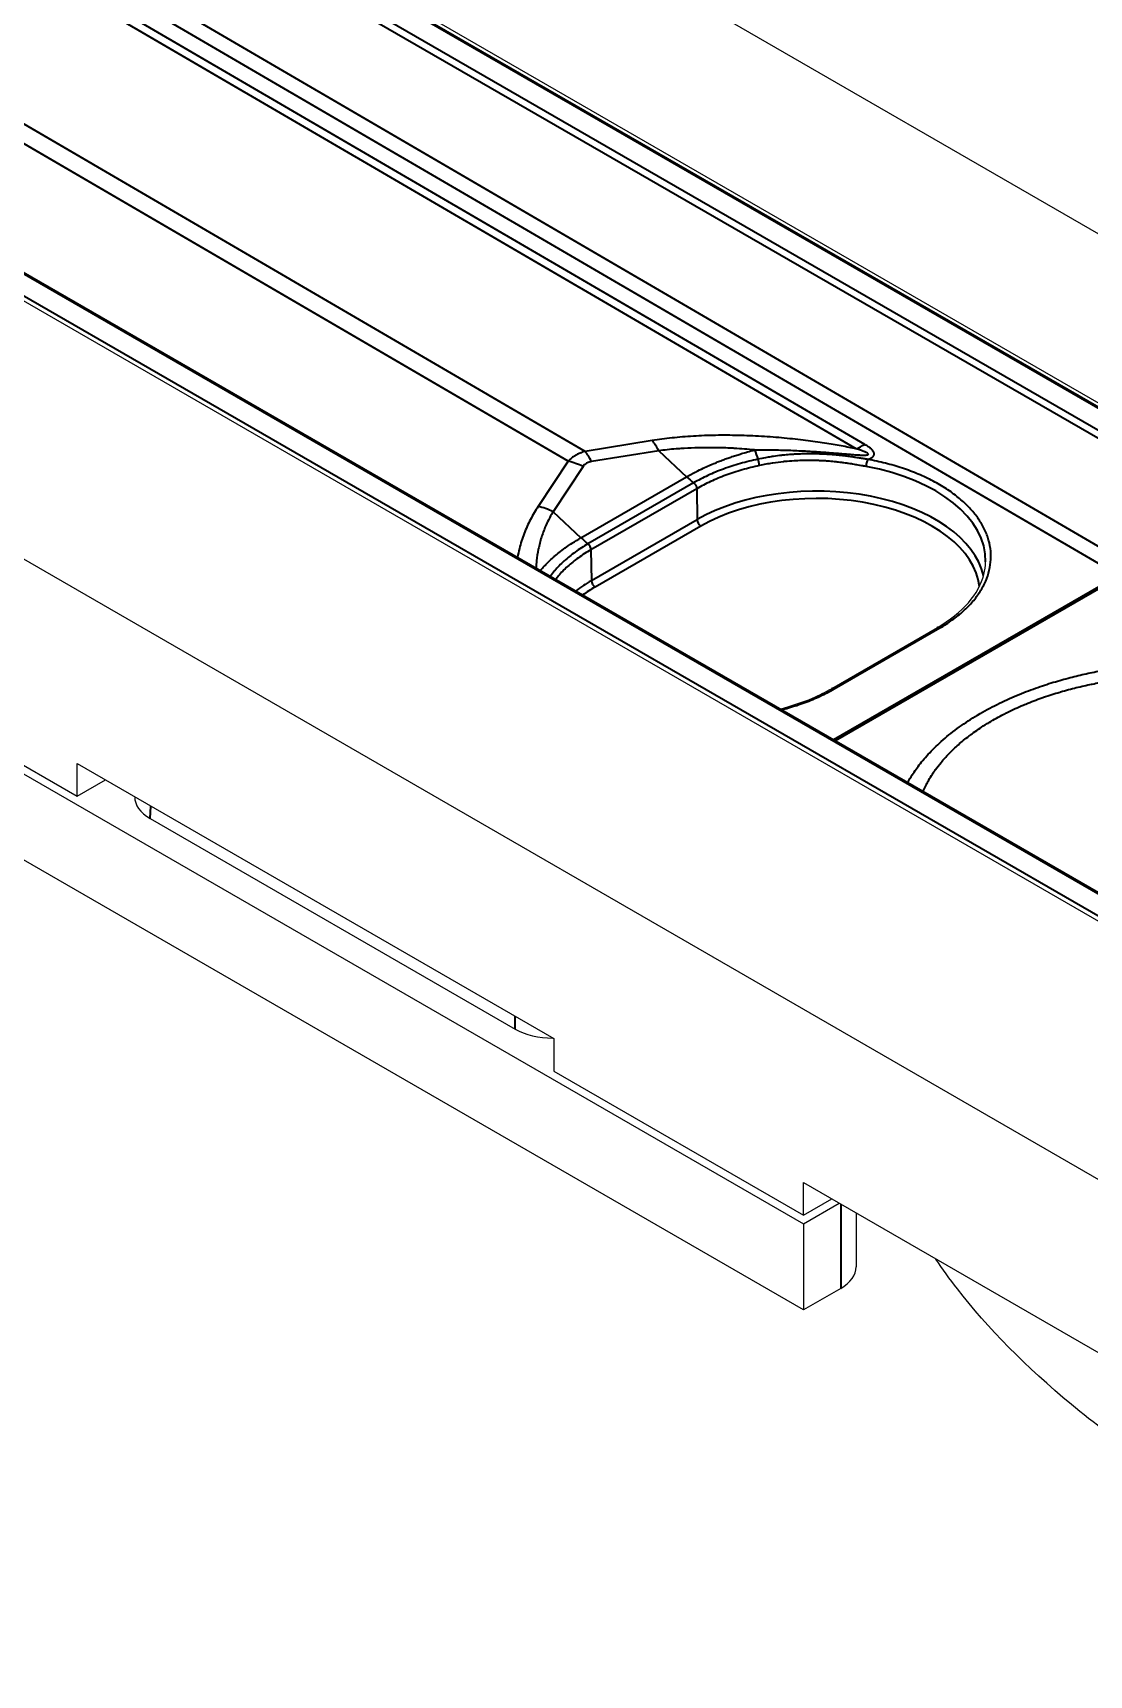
# Model space of a CAD drawing. Header units: millimetres. Extents: x 68 to 2000, y 100 to 2870.
# Drawn here: x 1339.2 to 1389.3, y 870 to 948 of the extents above; entities that cross this region are included whole.
import ezdxf

# ---------------------------------------------------------------- set-up
doc = ezdxf.new("R2010")
doc.units = ezdxf.units.MM
doc.header["$LTSCALE"] = 10
doc.layers.add('_Sichtbarkanten', color=7, linetype='Continuous', lineweight=25)
doc.layers.add('Sichtbar schmal (ISO)', color=7, linetype='Continuous', lineweight=35)

msp = doc.modelspace()

# ---------------------------------------------------------------- linework, layer by layer
at = {"layer": '_Sichtbarkanten'}
for p, q in [((1274.797, 1004.8), (1592.995, 821.089)), ((1286.112, 990.048), (1567.547, 827.561)), ((1286.57, 989.961), (1567.292, 827.886)), ((1235.906, 982.347), (1554.104, 798.635)), ((1547.565, 816.032), (1266.142, 978.511)), ((1545.972, 815.577), (1265.251, 977.652)), ((1243.154, 967.956), (1375.743, 891.406)), ((1375.743, 887.323), (1243.154, 963.874)), ((1280.807, 946.625), (1341.265, 911.72)), ((1382.087, 919.723), (1377.066, 916.825)), ((1341.265, 911.72), (1341.265, 913.271)), ((1341.265, 913.271), (1363.892, 900.207)), ((1341.265, 911.72), (1342.609, 912.495)), ((1344.732, 910.661), (1362.058, 900.658)), ((1363.892, 900.207), (1363.892, 898.656)), ((1363.892, 898.656), (1375.736, 891.818)), ((1375.736, 891.818), (1375.736, 893.369)), ((1375.736, 893.369), (1414.274, 871.12)), ((1375.736, 891.818), (1377.08, 892.593)), ((1375.743, 891.406), (1377.44, 892.386)), ((1378.243, 891.922), (1378.243, 889.365)), ((1375.743, 891.406), (1375.743, 887.323)), ((1377.51, 888.344), (1375.743, 887.323))]:
    msp.add_line(p, q, dxfattribs=at)
for centre, major_axis, ratio, start_param, end_param in [((1376.355, 922.927), (-8.033, 0.038), 0.580459, 3.131904, 3.131913), ((1346.503, 911.681), (-2.503, 0), 0.576647, 6.275518, 7.067974), ((1363.825, 901.68), (2.5, 0), 0.578054, 3.9276, 4.720056), ((1375.743, 889.365), (2.5, 0), 0.57735, 5.497787, 6.283185)]:
    msp.add_ellipse(centre, major_axis=major_axis, ratio=ratio, start_param=start_param, end_param=end_param, dxfattribs=at)
for points, knots in [([(1382.087, 919.723), (1382.689, 920.071), (1383.196, 920.479), (1383.939, 921.336), (1384.187, 921.795), (1384.355, 922.449), (1384.383, 922.647), (1384.387, 922.844)], [0, 0, 0, 0, 0.5169, 0.5169, 1.025359, 1.025359, 1.242943, 1.242943, 1.242943, 1.242943]), ([(1374.646, 915.867), (1375.184, 916.005), (1375.698, 916.177), (1376.486, 916.514), (1376.787, 916.664), (1377.066, 916.825)], [2.7346779, 2.7346779, 2.7346779, 2.7346779, 3.0876656, 3.0876656, 3.3269025, 3.3269025, 3.3269025, 3.3269025]), ([(1414.274, 870.385), (1414.176, 870.41), (1414.078, 870.435), (1413.981, 870.46), (1410.748, 871.294), (1407.542, 872.347), (1404.471, 873.585), (1401.4, 874.823), (1398.465, 876.246), (1395.765, 877.805), (1393.066, 879.363), (1390.602, 881.058), (1388.457, 882.831), (1386.313, 884.604), (1384.488, 886.455), (1383.045, 888.321), (1382.68, 888.793), (1382.339, 889.266), (1382.023, 889.739)], [0.0950371, 0.0950371, 0.0950371, 0.0950371, 0.1010675, 0.1010675, 0.1010675, 0.3005338, 0.3005338, 0.3005338, 0.5, 0.5, 0.5, 0.6994662, 0.6994662, 0.6994662, 0.8989325, 0.8989325, 0.8989325, 0.9493881, 0.9493881, 0.9493881, 0.9493881])]:
    msp.add_open_spline(points, degree=3, knots=knots, dxfattribs=at)
at = {"layer": 'Sichtbar schmal (ISO)'}
for p, q in [((1567.422, 827.549), (1285.987, 990.036)), ((1566.349, 826.736), (1284.926, 989.216)), ((1285.103, 989.518), (1566.526, 827.039)), ((1391.049, 922.826), (1284.926, 984.749)), ((1390.693, 922.222), (1284.571, 984.145)), ((1547.44, 816.02), (1266.017, 978.499)), ((1265.121, 977.989), (1546.556, 815.502)), ((1378.248, 928.219), (1302.006, 972.698)), ((1378.651, 928.425), (1302.409, 972.904)), ((1364.569, 927.632), (1299.231, 965.75)), ((1365.376, 928.098), (1300.038, 966.216)), ((1368.563, 928.609), (1365.376, 928.098)), ((1364.569, 927.632), (1363.146, 925.481)), ((1365.279, 927.38), (1363.855, 925.229)), ((1368.869, 928.124), (1365.682, 927.613)), ((1368.869, 928.124), (1370.195, 926.889)), ((1365.182, 923.995), (1370.195, 926.889)), ((1370.528, 926.6), (1365.514, 923.705)), ((1370.673, 926.323), (1365.653, 923.425)), ((1370.673, 926.323), (1370.695, 924.853)), ((1363.855, 925.229), (1365.182, 923.995)), ((1370.695, 924.853), (1365.675, 921.955)), ((1370.872, 924.551), (1365.852, 921.652)), ((1365.653, 923.425), (1365.675, 921.955)), ((1377.166, 914.412), (1390.693, 922.222)), ((1377.259, 914.358), (1390.786, 922.168)), ((1377.192, 916.812), (1382.212, 919.71)), ((1344.732, 910.661), (1344.768, 911.249)), ((1362.058, 900.658), (1362.058, 901.266)), ((1377.51, 892.345), (1377.51, 888.344))]:
    msp.add_line(p, q, dxfattribs=at)
for centre, major_axis, ratio, start_param, end_param in [((1368.352, 926.47), (0.396, -2.468), 0.393811, 2.240031, 2.552528), ((1373.901, 931.123), (0.844, -4.928), 0.236301, 5.314743, 5.431955), ((1378.67, 932.497), (2.52, 4.319), 0.574319, 3.815229, 3.929596), ((1364.762, 925.726), (2.085, -1.38), 0.678392, 1.764791, 2.077288), ((1365.165, 925.959), (0.396, -2.468), 0.393812, 2.240031, 2.552527), ((1373.566, 927.555), (0.052, -0.244), 0.269867, 0.94212, 2.279891), ((1378.79, 927.511), (-0.045, -0.246), 0.237426, 3.781911, 5.332801), ((1371.229, 930.197), (2.5, -4.33), 0.57735, 5.201094, 5.298232), ((1376.355, 922.927), (-8.033, 0.038), 0.580459, 3.131913, 4.416645), ((1376.355, 921.586), (8.004, 0), 0.57735, 0.132278, 2.356194), ((1376.355, 921.385), (7.754, 0), 0.57735, 0.067115, 2.356194), ((1363.338, 923.575), (2.085, -1.38), 0.678392, 1.764791, 2.077288), ((1370.872, 924.755), (-0.125, 0.217), 0.57735, 0.802851, 2.356194), ((1366.215, 927.302), (2.5, -4.33), 0.57735, 5.201094, 5.298232), ((1365.478, 923.524), (0.121, -0.219), 0.577882, 0.813784, 2.167422), ((1371.335, 918.687), (-8.004, 0), 0.57735, 5.497787, 5.637259), ((1365.852, 921.856), (-0.125, 0.217), 0.57735, 0.802851, 2.356194), ((1371.335, 918.487), (-7.754, 0), 0.57735, 5.497787, 5.609846), ((1382.212, 919.507), (-0.125, 0.217), 0.57735, 5.492551, 6.283185), ((1377.191, 916.608), (-0.125, 0.217), 0.57735, 5.492551, 6.283185)]:
    msp.add_ellipse(centre, major_axis=major_axis, ratio=ratio, start_param=start_param, end_param=end_param, dxfattribs=at)
for points, knots in [([(1378.248, 928.219), (1378.026, 928.263), (1377.789, 928.309), (1377.538, 928.354), (1377.288, 928.398), (1377.023, 928.443), (1376.741, 928.486), (1376.459, 928.53), (1376.159, 928.572), (1375.84, 928.613), (1375.521, 928.653), (1375.183, 928.691), (1374.832, 928.724), (1374.48, 928.757), (1374.115, 928.786), (1373.747, 928.808), (1373.38, 928.83), (1373.01, 928.845), (1372.646, 928.853), (1372.283, 928.862), (1371.925, 928.863), (1371.57, 928.857), (1371.215, 928.851), (1370.862, 928.838), (1370.516, 928.817), (1370.17, 928.797), (1369.83, 928.769), (1369.504, 928.734), (1369.178, 928.699), (1368.865, 928.658), (1368.563, 928.609)], [0, 0, 0, 0, 0.1, 0.1, 0.1, 0.2, 0.2, 0.2, 0.3, 0.3, 0.3, 0.4, 0.4, 0.4, 0.5, 0.5, 0.5, 0.6, 0.6, 0.6, 0.7, 0.7, 0.7, 0.8, 0.8, 0.8, 0.9, 0.9, 0.9, 1, 1, 1, 1]), ([(1373.42, 928.166), (1373.098, 928.197), (1372.777, 928.221), (1372.458, 928.239), (1372.388, 928.243), (1372.318, 928.246), (1372.248, 928.249), (1372.001, 928.261), (1371.755, 928.268), (1371.511, 928.271), (1371.361, 928.273), (1371.211, 928.273), (1371.062, 928.271), (1370.901, 928.27), (1370.742, 928.267), (1370.585, 928.262), (1370.359, 928.254), (1370.137, 928.243), (1369.921, 928.228), (1369.845, 928.223), (1369.77, 928.218), (1369.696, 928.212), (1369.409, 928.189), (1369.134, 928.159), (1368.869, 928.124)], [0.0000001, 0.0000001, 0.0000001, 0.0000001, 0.2, 0.2, 0.2, 0.2441304, 0.2441304, 0.2441304, 0.4, 0.4, 0.4, 0.4962834, 0.4962834, 0.4962834, 0.6, 0.6, 0.6, 0.7482983, 0.7482983, 0.7482983, 0.8, 0.8, 0.8, 1, 1, 1, 1]), ([(1370.195, 926.889), (1370.334, 926.969), (1370.47, 927.043), (1370.601, 927.111), (1370.613, 927.117), (1370.625, 927.123), (1370.637, 927.129), (1370.756, 927.19), (1370.87, 927.246), (1370.98, 927.298), (1371.001, 927.307), (1371.021, 927.317), (1371.042, 927.326), (1371.142, 927.373), (1371.24, 927.416), (1371.334, 927.457), (1371.361, 927.468), (1371.388, 927.48), (1371.415, 927.491), (1371.501, 927.527), (1371.586, 927.562), (1371.668, 927.594), (1371.699, 927.607), (1371.73, 927.619), (1371.761, 927.631), (1371.838, 927.661), (1371.914, 927.689), (1371.99, 927.717), (1372.023, 927.729), (1372.057, 927.742), (1372.09, 927.754), (1372.163, 927.779), (1372.235, 927.805), (1372.307, 927.829), (1372.342, 927.841), (1372.378, 927.853), (1372.413, 927.865), (1372.487, 927.89), (1372.561, 927.914), (1372.637, 927.938), (1372.671, 927.949), (1372.706, 927.96), (1372.741, 927.971), (1372.827, 927.997), (1372.914, 928.023), (1373.001, 928.049), (1373.027, 928.056), (1373.052, 928.064), (1373.078, 928.071), (1373.191, 928.104), (1373.305, 928.135), (1373.42, 928.166)], [0, 0, 0, 0, 0.1017218, 0.1017218, 0.1017218, 0.1111111, 0.1111111, 0.1111111, 0.2046711, 0.2046711, 0.2046711, 0.2222222, 0.2222222, 0.2222222, 0.308684, 0.308684, 0.308684, 0.3333333, 0.3333333, 0.3333333, 0.4139675, 0.4139675, 0.4139675, 0.4444444, 0.4444444, 0.4444444, 0.521176, 0.521176, 0.521176, 0.5555556, 0.5555556, 0.5555556, 0.6300864, 0.6300864, 0.6300864, 0.6666667, 0.6666667, 0.6666667, 0.7425849, 0.7425849, 0.7425849, 0.7777778, 0.7777778, 0.7777778, 0.8638146, 0.8638146, 0.8638146, 0.8888889, 0.8888889, 0.8888889, 0.9999999, 0.9999999, 0.9999999, 0.9999999]), ([(1373.42, 928.166), (1373.431, 928.166), (1373.442, 928.167), (1373.452, 928.167), (1373.585, 928.169), (1373.716, 928.17), (1373.845, 928.17), (1373.984, 928.17), (1374.119, 928.169), (1374.253, 928.168), (1374.387, 928.166), (1374.52, 928.164), (1374.651, 928.161), (1374.66, 928.161), (1374.668, 928.161), (1374.676, 928.16), (1374.799, 928.157), (1374.922, 928.154), (1375.044, 928.15), (1375.174, 928.145), (1375.303, 928.14), (1375.428, 928.134), (1375.554, 928.129), (1375.676, 928.123), (1375.792, 928.116), (1375.801, 928.116), (1375.809, 928.116), (1375.818, 928.115), (1375.924, 928.109), (1376.025, 928.103), (1376.12, 928.097), (1376.222, 928.091), (1376.318, 928.085), (1376.409, 928.079), (1376.5, 928.072), (1376.585, 928.066), (1376.666, 928.06), (1376.723, 928.056), (1376.777, 928.052), (1376.83, 928.048), (1376.853, 928.046), (1376.875, 928.045), (1376.897, 928.043), (1376.971, 928.037), (1377.04, 928.032), (1377.106, 928.026), (1377.172, 928.021), (1377.235, 928.016), (1377.295, 928.011), (1377.355, 928.006), (1377.412, 928.001), (1377.467, 927.997), (1377.521, 927.992), (1377.573, 927.988), (1377.623, 927.984), (1377.658, 927.981), (1377.692, 927.978), (1377.725, 927.975), (1377.739, 927.974), (1377.752, 927.973), (1377.766, 927.972), (1377.811, 927.968), (1377.854, 927.964), (1377.896, 927.961), (1377.937, 927.958), (1377.976, 927.955), (1378.014, 927.952), (1378.052, 927.949), (1378.088, 927.946), (1378.123, 927.943), (1378.157, 927.941), (1378.19, 927.938), (1378.222, 927.936), (1378.254, 927.934), (1378.285, 927.932), (1378.314, 927.93), (1378.343, 927.929), (1378.371, 927.927), (1378.398, 927.926), (1378.425, 927.924), (1378.451, 927.923), (1378.476, 927.922), (1378.495, 927.921), (1378.514, 927.921), (1378.532, 927.92), (1378.537, 927.92), (1378.541, 927.92), (1378.546, 927.92), (1378.568, 927.919), (1378.589, 927.919), (1378.609, 927.919), (1378.628, 927.919), (1378.647, 927.92), (1378.664, 927.92), (1378.681, 927.921), (1378.697, 927.921), (1378.711, 927.923), (1378.725, 927.924), (1378.738, 927.925), (1378.75, 927.927), (1378.762, 927.928), (1378.772, 927.93), (1378.78, 927.933), (1378.789, 927.935), (1378.796, 927.937), (1378.801, 927.94), (1378.807, 927.943), (1378.811, 927.945), (1378.815, 927.949), (1378.818, 927.952), (1378.82, 927.955), (1378.82, 927.959), (1378.821, 927.962), (1378.821, 927.966), (1378.819, 927.971), (1378.817, 927.975), (1378.813, 927.98), (1378.808, 927.986), (1378.803, 927.991), (1378.796, 927.997), (1378.787, 928.003), (1378.779, 928.009), (1378.768, 928.016), (1378.756, 928.023), (1378.744, 928.03), (1378.73, 928.038), (1378.714, 928.045), (1378.699, 928.053), (1378.681, 928.061), (1378.662, 928.069), (1378.647, 928.076), (1378.631, 928.083), (1378.614, 928.09), (1378.609, 928.092), (1378.605, 928.094), (1378.6, 928.095), (1378.578, 928.104), (1378.554, 928.114), (1378.528, 928.123), (1378.502, 928.133), (1378.475, 928.143), (1378.446, 928.153), (1378.417, 928.163), (1378.386, 928.174), (1378.353, 928.185), (1378.32, 928.196), (1378.285, 928.207), (1378.248, 928.219)], [0, 0, 0, 0, 0.001783, 0.001783, 0.001783, 0.02381, 0.02381, 0.02381, 0.047619, 0.047619, 0.047619, 0.071429, 0.071429, 0.071429, 0.07295, 0.07295, 0.07295, 0.095238, 0.095238, 0.095238, 0.119048, 0.119048, 0.119048, 0.142857, 0.142857, 0.142857, 0.144657, 0.144657, 0.144657, 0.166667, 0.166667, 0.166667, 0.190476, 0.190476, 0.190476, 0.214286, 0.214286, 0.214286, 0.230857, 0.230857, 0.230857, 0.238095, 0.238095, 0.238095, 0.261905, 0.261905, 0.261905, 0.285714, 0.285714, 0.285714, 0.309524, 0.309524, 0.309524, 0.333333, 0.333333, 0.333333, 0.350198, 0.350198, 0.350198, 0.357143, 0.357143, 0.357143, 0.380952, 0.380952, 0.380952, 0.404762, 0.404762, 0.404762, 0.428571, 0.428571, 0.428571, 0.452381, 0.452381, 0.452381, 0.47619, 0.47619, 0.47619, 0.5, 0.5, 0.5, 0.52381, 0.52381, 0.52381, 0.54273, 0.54273, 0.54273, 0.547619, 0.547619, 0.547619, 0.571429, 0.571429, 0.571429, 0.595238, 0.595238, 0.595238, 0.619048, 0.619048, 0.619048, 0.642857, 0.642857, 0.642857, 0.666667, 0.666667, 0.666667, 0.690476, 0.690476, 0.690476, 0.714286, 0.714286, 0.714286, 0.738095, 0.738095, 0.738095, 0.761905, 0.761905, 0.761905, 0.785714, 0.785714, 0.785714, 0.809524, 0.809524, 0.809524, 0.833333, 0.833333, 0.833333, 0.857143, 0.857143, 0.857143, 0.880952, 0.880952, 0.880952, 0.899753, 0.899753, 0.899753, 0.904762, 0.904762, 0.904762, 0.928571, 0.928571, 0.928571, 0.952381, 0.952381, 0.952381, 0.97619, 0.97619, 0.97619, 1, 1, 1, 1]), ([(1378.791, 927.714), (1378.813, 927.722), (1378.855, 927.737), (1378.912, 927.762), (1378.961, 927.788), (1379.003, 927.815), (1379.037, 927.843), (1379.062, 927.871), (1379.081, 927.899), (1379.094, 927.929), (1379.1, 927.962), (1379.098, 928), (1379.087, 928.04), (1379.066, 928.082), (1379.036, 928.126), (1378.996, 928.172), (1378.947, 928.219), (1378.889, 928.268), (1378.821, 928.318), (1378.743, 928.37), (1378.683, 928.407), (1378.651, 928.425)], [0, 0, 0, 0, 0.0526316, 0.1052632, 0.1578947, 0.2105263, 0.2631579, 0.3157895, 0.3684211, 0.4210526, 0.4736842, 0.5263158, 0.5789474, 0.6315789, 0.6842105, 0.7368421, 0.7894737, 0.8421053, 0.8947368, 0.9473684, 0.9999999, 0.9999999, 0.9999999, 0.9999999]), ([(1365.376, 928.098), (1365.311, 928.08), (1365.248, 928.059), (1365.188, 928.035), (1365.128, 928.012), (1365.07, 927.986), (1365.015, 927.958), (1364.96, 927.93), (1364.908, 927.899), (1364.856, 927.866), (1364.805, 927.833), (1364.756, 927.797), (1364.708, 927.758), (1364.66, 927.719), (1364.614, 927.677), (1364.569, 927.632)], [0.000001, 0.000001, 0.000001, 0.000001, 0.2, 0.2, 0.2, 0.4, 0.4, 0.4, 0.6, 0.6, 0.6, 0.8, 0.8, 0.8, 1, 1, 1, 1]), ([(1365.682, 927.613), (1365.644, 927.607), (1365.573, 927.59), (1365.481, 927.555), (1365.402, 927.509), (1365.334, 927.452), (1365.296, 927.405), (1365.279, 927.38)], [0.0000019, 0.0000019, 0.0000019, 0.0000019, 0.2, 0.4, 0.6, 0.8, 1, 1, 1, 1]), ([(1373.582, 927.725), (1373.298, 927.665), (1373.019, 927.596), (1372.748, 927.518), (1372.474, 927.44), (1372.208, 927.354), (1371.95, 927.259), (1371.693, 927.164), (1371.444, 927.061), (1371.206, 926.951), (1370.968, 926.841), (1370.742, 926.724), (1370.528, 926.6)], [0, 0, 0, 0, 0.248741, 0.248741, 0.248741, 0.499365, 0.499365, 0.499365, 0.749894, 0.749894, 0.749894, 1, 1, 1, 1]), ([(1373.65, 927.423), (1373.373, 927.363), (1373.101, 927.295), (1372.836, 927.22), (1372.569, 927.143), (1372.309, 927.058), (1372.058, 926.965), (1371.807, 926.873), (1371.565, 926.773), (1371.334, 926.665), (1371.102, 926.558), (1370.882, 926.444), (1370.673, 926.323)], [0, 0, 0, 0, 0.24907, 0.24907, 0.24907, 0.5, 0.5, 0.5, 0.75, 0.75, 0.75, 1, 1, 1, 1]), ([(1378.791, 927.714), (1378.763, 927.719), (1378.733, 927.724), (1378.703, 927.729), (1378.687, 927.732), (1378.671, 927.734), (1378.655, 927.737), (1378.637, 927.74), (1378.618, 927.743), (1378.599, 927.746), (1378.568, 927.751), (1378.536, 927.757), (1378.503, 927.762), (1378.501, 927.762), (1378.499, 927.763), (1378.496, 927.763), (1378.463, 927.768), (1378.428, 927.774), (1378.393, 927.78), (1378.373, 927.783), (1378.353, 927.786), (1378.332, 927.789), (1378.317, 927.792), (1378.302, 927.794), (1378.286, 927.796), (1378.25, 927.802), (1378.213, 927.807), (1378.174, 927.813), (1378.164, 927.815), (1378.153, 927.816), (1378.142, 927.818), (1378.114, 927.822), (1378.085, 927.826), (1378.056, 927.83), (1378.016, 927.836), (1377.975, 927.842), (1377.933, 927.848), (1377.887, 927.854), (1377.841, 927.86), (1377.793, 927.866), (1377.763, 927.87), (1377.732, 927.873), (1377.702, 927.877), (1377.683, 927.879), (1377.664, 927.882), (1377.645, 927.884), (1377.593, 927.89), (1377.539, 927.896), (1377.484, 927.902), (1377.472, 927.903), (1377.46, 927.905), (1377.447, 927.906), (1377.402, 927.911), (1377.356, 927.915), (1377.308, 927.92), (1377.262, 927.924), (1377.216, 927.928), (1377.168, 927.932), (1377.151, 927.934), (1377.134, 927.935), (1377.116, 927.936), (1377.048, 927.942), (1376.978, 927.947), (1376.905, 927.952), (1376.89, 927.953), (1376.875, 927.954), (1376.859, 927.955), (1376.799, 927.959), (1376.737, 927.962), (1376.672, 927.965), (1376.623, 927.967), (1376.572, 927.97), (1376.52, 927.971), (1376.485, 927.973), (1376.45, 927.974), (1376.415, 927.975), (1376.328, 927.977), (1376.238, 927.979), (1376.144, 927.98), (1376.138, 927.98), (1376.132, 927.98), (1376.126, 927.98), (1376.022, 927.98), (1375.913, 927.98), (1375.801, 927.977), (1375.777, 927.977), (1375.753, 927.976), (1375.729, 927.976), (1375.637, 927.973), (1375.542, 927.97), (1375.444, 927.965), (1375.387, 927.962), (1375.329, 927.959), (1375.271, 927.955), (1375.205, 927.951), (1375.139, 927.946), (1375.071, 927.941), (1374.971, 927.933), (1374.869, 927.923), (1374.763, 927.912), (1374.74, 927.91), (1374.718, 927.907), (1374.695, 927.905), (1374.574, 927.891), (1374.448, 927.875), (1374.318, 927.856), (1374.28, 927.851), (1374.241, 927.845), (1374.202, 927.839), (1374.115, 927.825), (1374.027, 927.811), (1373.937, 927.794), (1373.821, 927.774), (1373.703, 927.751), (1373.582, 927.725)], [0, 0, 0, 0, 0.0416341, 0.0416341, 0.0416341, 0.0625, 0.0625, 0.0625, 0.0866207, 0.0866207, 0.0866207, 0.125, 0.125, 0.125, 0.1276593, 0.1276593, 0.1276593, 0.1662083, 0.1662083, 0.1662083, 0.1875, 0.1875, 0.1875, 0.2033565, 0.2033565, 0.2033565, 0.2399222, 0.2399222, 0.2399222, 0.25, 0.25, 0.25, 0.2764862, 0.2764862, 0.2764862, 0.3125, 0.3125, 0.3125, 0.3510776, 0.3510776, 0.3510776, 0.375, 0.375, 0.375, 0.3895387, 0.3895387, 0.3895387, 0.4289244, 0.4289244, 0.4289244, 0.4375, 0.4375, 0.4375, 0.4693245, 0.4693245, 0.4693245, 0.5, 0.5, 0.5, 0.5108569, 0.5108569, 0.5108569, 0.553618, 0.553618, 0.553618, 0.5625, 0.5625, 0.5625, 0.597656, 0.597656, 0.597656, 0.625, 0.625, 0.625, 0.6431249, 0.6431249, 0.6431249, 0.6875, 0.6875, 0.6875, 0.6904332, 0.6904332, 0.6904332, 0.7396953, 0.7396953, 0.7396953, 0.75, 0.75, 0.75, 0.7896329, 0.7896329, 0.7896329, 0.8125, 0.8125, 0.8125, 0.837854, 0.837854, 0.837854, 0.875, 0.875, 0.875, 0.8829222, 0.8829222, 0.8829222, 0.9250289, 0.9250289, 0.9250289, 0.9375, 0.9375, 0.9375, 0.9648926, 0.9648926, 0.9648926, 0.9999999, 0.9999999, 0.9999999, 0.9999999]), ([(1378.717, 927.377), (1378.675, 927.384), (1378.63, 927.392), (1378.583, 927.401), (1378.58, 927.401), (1378.578, 927.402), (1378.575, 927.402), (1378.53, 927.411), (1378.483, 927.419), (1378.434, 927.428), (1378.427, 927.429), (1378.42, 927.43), (1378.413, 927.432), (1378.367, 927.44), (1378.318, 927.448), (1378.267, 927.457), (1378.256, 927.459), (1378.244, 927.461), (1378.232, 927.463), (1378.184, 927.471), (1378.134, 927.48), (1378.083, 927.488), (1378.065, 927.491), (1378.048, 927.494), (1378.03, 927.497), (1377.982, 927.504), (1377.931, 927.512), (1377.879, 927.52), (1377.855, 927.524), (1377.831, 927.527), (1377.807, 927.531), (1377.758, 927.538), (1377.707, 927.545), (1377.654, 927.552), (1377.623, 927.556), (1377.592, 927.56), (1377.56, 927.564), (1377.51, 927.571), (1377.46, 927.577), (1377.407, 927.583), (1377.368, 927.587), (1377.327, 927.592), (1377.286, 927.596), (1377.237, 927.602), (1377.187, 927.607), (1377.136, 927.611), (1377.086, 927.616), (1377.034, 927.621), (1376.982, 927.625), (1376.934, 927.629), (1376.886, 927.633), (1376.837, 927.636), (1376.774, 927.641), (1376.71, 927.645), (1376.644, 927.648), (1376.599, 927.651), (1376.553, 927.653), (1376.506, 927.655), (1376.429, 927.659), (1376.35, 927.661), (1376.268, 927.663), (1376.227, 927.664), (1376.184, 927.665), (1376.142, 927.666), (1376.047, 927.667), (1375.95, 927.667), (1375.849, 927.666), (1375.812, 927.665), (1375.776, 927.665), (1375.738, 927.664), (1375.624, 927.661), (1375.505, 927.657), (1375.38, 927.651), (1375.351, 927.649), (1375.322, 927.648), (1375.292, 927.646), (1375.154, 927.637), (1375.01, 927.626), (1374.859, 927.611), (1374.839, 927.609), (1374.819, 927.607), (1374.798, 927.605), (1374.634, 927.588), (1374.462, 927.566), (1374.282, 927.538), (1374.272, 927.537), (1374.262, 927.536), (1374.253, 927.534), (1374.061, 927.504), (1373.859, 927.468), (1373.65, 927.423)], [0, 0, 0, 0, 0.0625, 0.0625, 0.0625, 0.066189, 0.066189, 0.066189, 0.125, 0.125, 0.125, 0.133162, 0.133162, 0.133162, 0.1875, 0.1875, 0.1875, 0.199949, 0.199949, 0.199949, 0.25, 0.25, 0.25, 0.266575, 0.266575, 0.266575, 0.3125, 0.3125, 0.3125, 0.333123, 0.333123, 0.333123, 0.375, 0.375, 0.375, 0.39966, 0.39966, 0.39966, 0.4375, 0.4375, 0.4375, 0.466253, 0.466253, 0.466253, 0.5, 0.5, 0.5, 0.532921, 0.532921, 0.532921, 0.5625, 0.5625, 0.5625, 0.599677, 0.599677, 0.599677, 0.625, 0.625, 0.625, 0.666537, 0.666537, 0.666537, 0.6875, 0.6875, 0.6875, 0.733514, 0.733514, 0.733514, 0.75, 0.75, 0.75, 0.800635, 0.800635, 0.800635, 0.8125, 0.8125, 0.8125, 0.867708, 0.867708, 0.867708, 0.875, 0.875, 0.875, 0.934336, 0.934336, 0.934336, 0.9375, 0.9375, 0.9375, 1, 1, 1, 1]), ([(1382.212, 919.71), (1382.421, 919.831), (1382.815, 920.084), (1383.341, 920.505), (1383.786, 920.959), (1384.143, 921.439), (1384.408, 921.936), (1384.578, 922.447), (1384.651, 922.967), (1384.628, 923.489), (1384.507, 924.006), (1384.291, 924.513), (1383.982, 925.004), (1383.583, 925.473), (1383.1, 925.914), (1382.537, 926.322), (1381.902, 926.693), (1381.202, 927.023), (1380.445, 927.306), (1379.639, 927.541), (1379.078, 927.662), (1378.791, 927.714)], [0, 0, 0, 0, 0.0526316, 0.1052632, 0.1578947, 0.2105263, 0.2631579, 0.3157895, 0.3684211, 0.4210526, 0.4736842, 0.5263158, 0.5789474, 0.6315789, 0.6842105, 0.7368421, 0.7894737, 0.8421053, 0.8947368, 0.9473684, 1, 1, 1, 1]), ([(1370.528, 926.6), (1370.544, 926.587), (1370.559, 926.572), (1370.574, 926.556), (1370.588, 926.54), (1370.602, 926.522), (1370.614, 926.502), (1370.626, 926.483), (1370.636, 926.463), (1370.645, 926.443), (1370.654, 926.422), (1370.661, 926.402), (1370.665, 926.382), (1370.67, 926.362), (1370.673, 926.342), (1370.673, 926.323)], [0, 0, 0, 0, 0.2, 0.2, 0.2, 0.4, 0.4, 0.4, 0.6, 0.6, 0.6, 0.8, 0.8, 0.8, 1, 1, 1, 1]), ([(1363.146, 925.481), (1363.016, 925.285), (1362.774, 924.875), (1362.472, 924.205), (1362.276, 923.586), (1362.193, 923.207), (1362.167, 923.071)], [0, 0, 0, 0, 0.0909091, 0.1818182, 0.2727273, 0.3245409, 0.3245409, 0.3245409, 0.3245409]), ([(1363.855, 925.229), (1363.75, 925.056), (1363.654, 924.875), (1363.566, 924.686), (1363.565, 924.684), (1363.564, 924.682), (1363.563, 924.681), (1363.479, 924.5), (1363.404, 924.311), (1363.338, 924.116), (1363.334, 924.105), (1363.331, 924.095), (1363.327, 924.084), (1363.267, 923.901), (1363.214, 923.712), (1363.173, 923.52), (1363.167, 923.496), (1363.162, 923.471), (1363.157, 923.446), (1363.12, 923.265), (1363.092, 923.082), (1363.073, 922.902), (1363.069, 922.867), (1363.066, 922.833), (1363.063, 922.798), (1363.056, 922.719), (1363.051, 922.641), (1363.048, 922.563)], [0, 0, 0, 0, 0.1980709, 0.1980709, 0.1980709, 0.2, 0.2, 0.2, 0.3895764, 0.3895764, 0.3895764, 0.4, 0.4, 0.4, 0.5772162, 0.5772162, 0.5772162, 0.6, 0.6, 0.6, 0.7675736, 0.7675736, 0.7675736, 0.8, 0.8, 0.8, 0.8743622, 0.8743622, 0.8743622, 0.8743622]), ([(1363.258, 922.442), (1363.288, 922.477), (1363.319, 922.512), (1363.351, 922.547), (1363.352, 922.548), (1363.352, 922.549), (1363.353, 922.55), (1363.407, 922.61), (1363.462, 922.668), (1363.518, 922.727), (1363.521, 922.729), (1363.523, 922.731), (1363.525, 922.734), (1363.582, 922.792), (1363.64, 922.849), (1363.701, 922.907), (1363.704, 922.91), (1363.707, 922.912), (1363.709, 922.915), (1363.772, 922.974), (1363.838, 923.034), (1363.909, 923.095), (1363.91, 923.097), (1363.912, 923.099), (1363.914, 923.1), (1363.987, 923.164), (1364.065, 923.229), (1364.15, 923.297), (1364.235, 923.364), (1364.328, 923.435), (1364.43, 923.509), (1364.433, 923.511), (1364.436, 923.513), (1364.439, 923.515), (1364.538, 923.587), (1364.646, 923.662), (1364.767, 923.741), (1364.771, 923.743), (1364.775, 923.746), (1364.779, 923.748), (1364.901, 923.827), (1365.035, 923.91), (1365.182, 923.995)], [0.1571648, 0.1571648, 0.1571648, 0.1571648, 0.2202695, 0.2202695, 0.2202695, 0.2222222, 0.2222222, 0.2222222, 0.3290383, 0.3290383, 0.3290383, 0.3333333, 0.3333333, 0.3333333, 0.4398323, 0.4398323, 0.4398323, 0.4444444, 0.4444444, 0.4444444, 0.5526627, 0.5526627, 0.5526627, 0.5555556, 0.5555556, 0.5555556, 0.6666667, 0.6666667, 0.6666667, 0.7777778, 0.7777778, 0.7777778, 0.7810456, 0.7810456, 0.7810456, 0.8888889, 0.8888889, 0.8888889, 0.8924579, 0.8924579, 0.8924579, 1, 1, 1, 1]), ([(1365.514, 923.705), (1365.3, 923.582), (1365.098, 923.451), (1364.908, 923.315), (1364.718, 923.178), (1364.541, 923.035), (1364.378, 922.888), (1364.377, 922.887), (1364.376, 922.886), (1364.375, 922.885), (1364.214, 922.738), (1364.067, 922.587), (1363.935, 922.431), (1363.934, 922.43), (1363.933, 922.429), (1363.932, 922.428), (1363.86, 922.343), (1363.792, 922.257), (1363.73, 922.169)], [0, 0, 0, 0, 0.25, 0.25, 0.25, 0.5, 0.5, 0.5, 0.5014366, 0.5014366, 0.5014366, 0.75, 0.75, 0.75, 0.7518169, 0.7518169, 0.7518169, 0.8880252, 0.8880252, 0.8880252, 0.8880252]), ([(1365.653, 923.425), (1365.444, 923.304), (1365.247, 923.177), (1365.061, 923.044), (1364.876, 922.911), (1364.704, 922.772), (1364.545, 922.628), (1364.386, 922.484), (1364.242, 922.336), (1364.112, 922.184), (1364.067, 922.131), (1364.024, 922.077), (1363.982, 922.024)], [0, 0, 0, 0, 0.25, 0.25, 0.25, 0.5, 0.5, 0.5, 0.75, 0.75, 0.75, 0.8370199, 0.8370199, 0.8370199, 0.8370199]), ([(1380.687, 912.379), (1380.752, 912.496), (1380.923, 912.779), (1381.268, 913.266), (1381.78, 913.856), (1382.437, 914.477), (1383.228, 915.088), (1384.114, 915.654), (1385.048, 916.149), (1385.98, 916.564), (1386.874, 916.9), (1387.711, 917.168), (1388.498, 917.384), (1389.258, 917.562), (1390.02, 917.712), (1390.799, 917.839), (1391.592, 917.941), (1392.392, 918.017), (1393.199, 918.068), (1394.017, 918.095), (1394.851, 918.096), (1395.703, 918.071), (1396.575, 918.019), (1397.472, 917.937), (1398.024, 917.87), (1398.294, 917.834)], [0.311186, 0.311186, 0.311186, 0.311186, 0.3333333, 0.3636364, 0.3939394, 0.4242424, 0.4545455, 0.4848485, 0.5151515, 0.5454545, 0.5757576, 0.6060606, 0.6363636, 0.6666667, 0.6969697, 0.7272727, 0.7575758, 0.7878788, 0.8181818, 0.8484848, 0.8787879, 0.9090909, 0.9393939, 0.969697, 1, 1, 1, 1]), ([(1381.424, 911.953), (1381.435, 911.978), (1381.445, 912.002), (1381.456, 912.027), (1381.492, 912.107), (1381.531, 912.189), (1381.574, 912.272), (1381.61, 912.341), (1381.648, 912.412), (1381.689, 912.484), (1381.743, 912.577), (1381.801, 912.673), (1381.866, 912.772), (1381.912, 912.841), (1381.96, 912.912), (1382.012, 912.984), (1382.092, 913.095), (1382.18, 913.209), (1382.277, 913.327), (1382.333, 913.394), (1382.392, 913.463), (1382.454, 913.533), (1382.57, 913.662), (1382.696, 913.793), (1382.832, 913.925), (1382.897, 913.987), (1382.964, 914.049), (1383.033, 914.112), (1383.189, 914.253), (1383.357, 914.393), (1383.535, 914.531), (1383.602, 914.584), (1383.671, 914.635), (1383.741, 914.687), (1383.937, 914.831), (1384.144, 914.971), (1384.358, 915.106), (1384.421, 915.145), (1384.485, 915.185), (1384.549, 915.223), (1384.779, 915.362), (1385.015, 915.493), (1385.253, 915.616), (1385.307, 915.643), (1385.36, 915.67), (1385.414, 915.697), (1385.666, 915.823), (1385.919, 915.939), (1386.169, 916.045), (1386.209, 916.062), (1386.249, 916.079), (1386.289, 916.095), (1386.551, 916.204), (1386.81, 916.303), (1387.061, 916.392), (1387.087, 916.401), (1387.112, 916.41), (1387.138, 916.418), (1387.4, 916.51), (1387.655, 916.591), (1387.902, 916.664), (1387.915, 916.667), (1387.927, 916.671), (1387.94, 916.675), (1388.197, 916.75), (1388.447, 916.817), (1388.692, 916.877), (1388.938, 916.937), (1389.18, 916.991), (1389.42, 917.04), (1389.43, 917.042), (1389.439, 917.044), (1389.449, 917.046), (1389.679, 917.093), (1389.909, 917.135), (1390.14, 917.173), (1390.16, 917.176), (1390.181, 917.179), (1390.201, 917.183), (1390.422, 917.218), (1390.645, 917.251), (1390.869, 917.279), (1390.901, 917.283), (1390.933, 917.287), (1390.965, 917.291), (1391.179, 917.318), (1391.395, 917.34), (1391.611, 917.36), (1391.655, 917.364), (1391.698, 917.368), (1391.742, 917.371), (1391.947, 917.389), (1392.153, 917.403), (1392.359, 917.414), (1392.414, 917.417), (1392.469, 917.42), (1392.525, 917.422), (1392.72, 917.431), (1392.915, 917.438), (1393.111, 917.441), (1393.177, 917.442), (1393.244, 917.443), (1393.311, 917.444), (1393.496, 917.445), (1393.682, 917.445), (1393.868, 917.441), (1393.947, 917.44), (1394.026, 917.438), (1394.105, 917.435), (1394.281, 917.43), (1394.457, 917.423), (1394.635, 917.413), (1394.727, 917.408), (1394.818, 917.402), (1394.91, 917.396), (1395.077, 917.384), (1395.245, 917.37), (1395.413, 917.354), (1395.517, 917.345), (1395.622, 917.334), (1395.727, 917.322), (1395.885, 917.305), (1396.043, 917.286), (1396.202, 917.264), (1396.319, 917.248), (1396.436, 917.232), (1396.553, 917.214), (1396.702, 917.191), (1396.851, 917.166), (1396.998, 917.14), (1397.128, 917.117), (1397.256, 917.093), (1397.382, 917.068), (1397.512, 917.042), (1397.639, 917.016), (1397.762, 916.989), (1397.893, 916.96), (1398.019, 916.931), (1398.14, 916.902), (1398.243, 916.877), (1398.342, 916.853), (1398.438, 916.828), (1398.559, 916.797), (1398.675, 916.765), (1398.787, 916.734), (1398.868, 916.712), (1398.946, 916.69), (1399.023, 916.667), (1399.138, 916.634), (1399.249, 916.6), (1399.358, 916.566), (1399.423, 916.546), (1399.487, 916.526), (1399.551, 916.505), (1399.664, 916.469), (1399.775, 916.432), (1399.883, 916.395), (1399.937, 916.377), (1399.99, 916.358), (1400.042, 916.34), (1400.156, 916.3), (1400.267, 916.26), (1400.377, 916.22), (1400.421, 916.204), (1400.464, 916.187), (1400.507, 916.171), (1400.622, 916.128), (1400.736, 916.084), (1400.848, 916.04), (1400.884, 916.026), (1400.919, 916.012), (1400.954, 915.998), (1401.072, 915.951), (1401.189, 915.903), (1401.306, 915.854), (1401.334, 915.842), (1401.362, 915.83), (1401.391, 915.818), (1401.513, 915.767), (1401.636, 915.714), (1401.757, 915.661), (1401.778, 915.651), (1401.799, 915.642), (1401.821, 915.633), (1401.948, 915.576), (1402.075, 915.519), (1402.201, 915.461), (1402.215, 915.455), (1402.229, 915.448), (1402.244, 915.442), (1402.376, 915.381), (1402.508, 915.319), (1402.639, 915.256), (1402.647, 915.253), (1402.655, 915.249), (1402.663, 915.245)], [0.362181, 0.362181, 0.362181, 0.362181, 0.3653846, 0.3653846, 0.3653846, 0.3759015, 0.3759015, 0.3759015, 0.3846154, 0.3846154, 0.3846154, 0.3959323, 0.3959323, 0.3959323, 0.4038462, 0.4038462, 0.4038462, 0.4160173, 0.4160173, 0.4160173, 0.4230769, 0.4230769, 0.4230769, 0.4361428, 0.4361428, 0.4361428, 0.4423077, 0.4423077, 0.4423077, 0.4562642, 0.4562642, 0.4562642, 0.4615385, 0.4615385, 0.4615385, 0.4763755, 0.4763755, 0.4763755, 0.4807692, 0.4807692, 0.4807692, 0.4964795, 0.4964795, 0.4964795, 0.5, 0.5, 0.5, 0.5165819, 0.5165819, 0.5165819, 0.5192308, 0.5192308, 0.5192308, 0.5366847, 0.5366847, 0.5366847, 0.5384615, 0.5384615, 0.5384615, 0.5567716, 0.5567716, 0.5567716, 0.5576923, 0.5576923, 0.5576923, 0.5768472, 0.5768472, 0.5768472, 0.5961538, 0.5961538, 0.5961538, 0.5969177, 0.5969177, 0.5969177, 0.6153846, 0.6153846, 0.6153846, 0.6170046, 0.6170046, 0.6170046, 0.6346154, 0.6346154, 0.6346154, 0.6371231, 0.6371231, 0.6371231, 0.6538462, 0.6538462, 0.6538462, 0.6572362, 0.6572362, 0.6572362, 0.6730769, 0.6730769, 0.6730769, 0.6773304, 0.6773304, 0.6773304, 0.6923077, 0.6923077, 0.6923077, 0.6974199, 0.6974199, 0.6974199, 0.7115385, 0.7115385, 0.7115385, 0.7175059, 0.7175059, 0.7175059, 0.7307692, 0.7307692, 0.7307692, 0.7376106, 0.7376106, 0.7376106, 0.75, 0.75, 0.75, 0.7577045, 0.7577045, 0.7577045, 0.7692308, 0.7692308, 0.7692308, 0.7776996, 0.7776996, 0.7776996, 0.7884615, 0.7884615, 0.7884615, 0.7979393, 0.7979393, 0.7979393, 0.8076923, 0.8076923, 0.8076923, 0.8181086, 0.8181086, 0.8181086, 0.8269231, 0.8269231, 0.8269231, 0.8380823, 0.8380823, 0.8380823, 0.8461538, 0.8461538, 0.8461538, 0.858153, 0.858153, 0.858153, 0.8653846, 0.8653846, 0.8653846, 0.8782757, 0.8782757, 0.8782757, 0.8846154, 0.8846154, 0.8846154, 0.8983804, 0.8983804, 0.8983804, 0.9038462, 0.9038462, 0.9038462, 0.918469, 0.918469, 0.918469, 0.9230769, 0.9230769, 0.9230769, 0.9385503, 0.9385503, 0.9385503, 0.9423077, 0.9423077, 0.9423077, 0.9586604, 0.9586604, 0.9586604, 0.9615385, 0.9615385, 0.9615385, 0.9787999, 0.9787999, 0.9787999, 0.9807692, 0.9807692, 0.9807692, 0.9988841, 0.9988841, 0.9988841, 1, 1, 1, 1]), ([(1374.712, 915.829), (1374.817, 915.856), (1375.194, 915.958), (1375.817, 916.161), (1376.545, 916.464), (1376.983, 916.691), (1377.192, 916.812)], [0.8218211, 0.8218211, 0.8218211, 0.8218211, 0.8421053, 0.8947368, 0.9473684, 1, 1, 1, 1])]:
    msp.add_open_spline(points, degree=3, knots=knots, dxfattribs=at)

doc.saveas('drawing.dxf')
